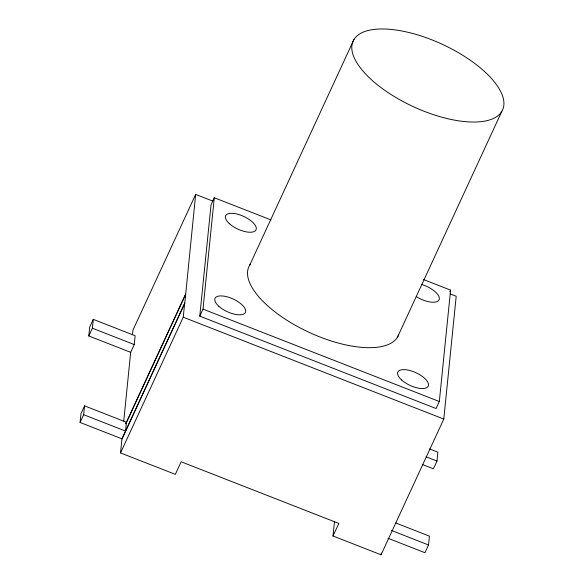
<?xml version="1.0" encoding="UTF-8"?>
<svg xmlns="http://www.w3.org/2000/svg" width="584" height="584" viewBox="0 0 584 584"><rect width="100%" height="100%" fill="white"/><g stroke="black" fill="none" stroke-linecap="round" stroke-linejoin="round"><path stroke-width="0.88" d="M212.634 201.042L195.662 194.406L184.785 303.147L122.071 438.869L80.081 422.458L80.979 413.618L84.563 405.858L126.436 422.232L125.545 431.072L83.665 414.698L84.563 405.858M130.78 352.371L88.797 335.961L89.688 327.12L93.272 319.36L135.145 335.734L134.254 344.575L130.67 352.334L123.764 420.962M88.797 335.961L92.382 328.201L93.272 319.36M450.264 293.949L456.199 296.271L443.789 419.071L381.075 554.8L333.011 536.01L338.822 523.425L181.149 461.776L175.331 474.361L120.53 452.936L121.961 438.832L184.785 303.147M132.495 334.574L132.948 330.135L195.662 194.406M120.53 452.936L183.245 317.207L184.675 303.103M423.48 279.539L450.585 290.131L439.329 401.515L436.08 408.537L199.772 316.141L211.036 204.765L214.277 197.742L271.027 219.927M199.772 316.141L203.013 309.126L214.277 197.742M333.011 536.01L334.471 521.563M381.075 554.8L381.25 553.041M388.002 538.273L424.948 552.719L428.532 544.967L429.423 536.127L395.835 522.994M422.495 464.543L433.408 468.813L436.993 461.053L437.883 452.213L429.488 448.928M126.436 422.232L125.742 423.794L185.566 294.263M80.081 422.458L83.665 414.698M126.02 423.407L185.675 294.307M249.704 265.129L353.97 39.478M397.478 337.187L501.744 111.529A82.286 34.383 24.8 0 0 406.617 31.981A82.286 34.383 24.8 0 0 375.213 82.994A82.286 34.383 24.8 0 0 501.744 111.529M449.863 291.693L450.585 290.131M203.013 309.126L439.329 401.515M183.245 317.207L443.789 419.071M426.079 456.79L436.993 461.053M92.382 328.201L134.254 344.575M391.579 530.52L428.532 544.967M398.668 334.771A82.286 34.383 24.8 0 1 306.607 331.164A82.286 34.383 24.8 0 1 250.645 263.778M421.392 284.386A16.739 6.993 24.8 0 1 439.117 299.716A16.739 6.993 24.8 0 1 416.209 296.519M229.381 223.665A16.739 6.993 24.8 0 0 255.573 230.512A16.739 6.993 24.8 0 0 237.549 214.182A16.739 6.993 24.8 0 0 229.381 223.665M218.788 306.242A16.739 6.993 24.8 0 0 244.981 313.09A16.739 6.993 24.8 0 0 226.95 296.767A16.739 6.993 24.8 0 0 218.788 306.242M401.588 379.958A16.739 6.993 24.8 0 0 427.78 386.805A16.739 6.993 24.8 0 0 409.749 370.482A16.739 6.993 24.8 0 0 401.588 379.958"/></g></svg>
